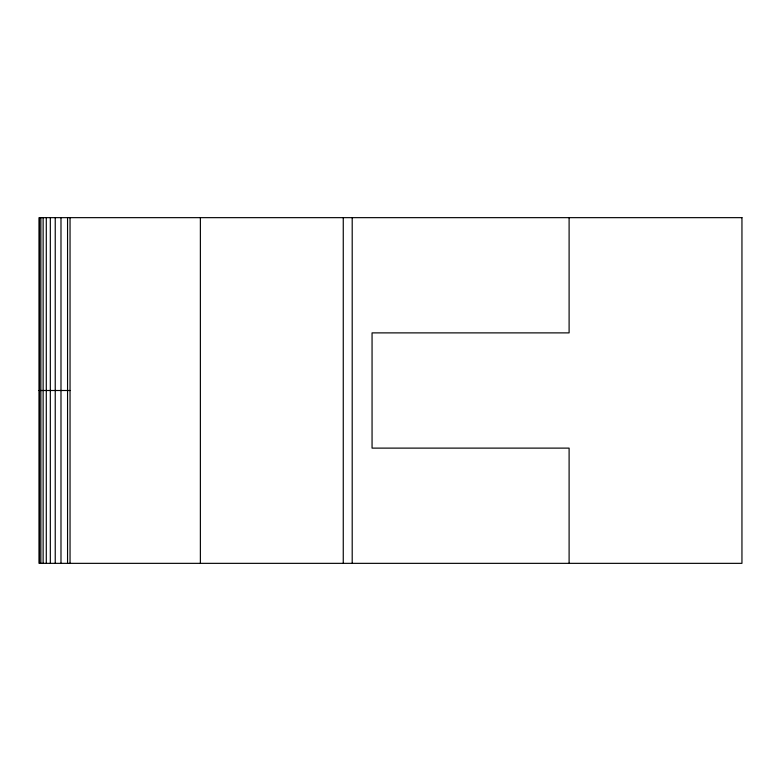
<?xml version="1.0" encoding="UTF-8"?>
<svg xmlns="http://www.w3.org/2000/svg" width="781" height="781" viewBox="0 0 781 781"><rect width="100%" height="100%" fill="white"/><g stroke="black" fill="none" stroke-linecap="round" stroke-linejoin="round"><path stroke-width="1.17" d="M39.05 390.5L70.046 390.5M569.105 217.655L569.105 332.882L372.059 332.882L372.059 448.118L569.105 448.118L569.105 563.345M352.202 217.655L352.202 563.345M343.259 217.655L343.259 563.345M200.375 217.655L200.375 563.345M70.046 217.655L70.046 563.345M67.556 217.655L67.556 563.345M60.986 217.655L60.986 563.345M55.236 217.655L55.236 563.345M50.326 217.655L50.326 563.345M46.294 217.655L46.294 563.345M43.131 217.655L43.131 563.345M40.866 217.655L40.866 563.345M39.509 217.655L39.509 563.345M741.95 217.655L39.05 217.655L39.05 563.345L741.95 563.345L741.95 217.655"/></g></svg>
